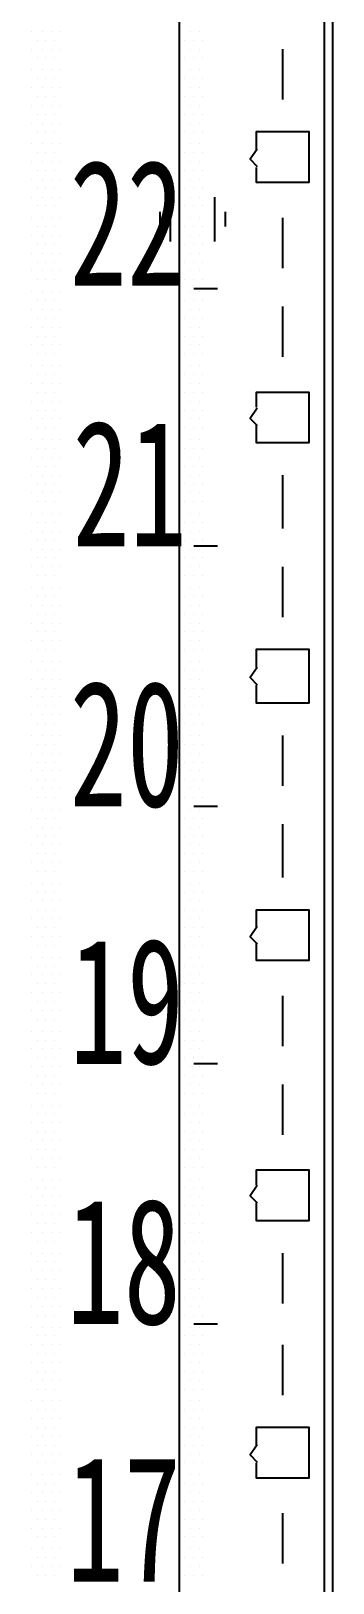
# Model space of a CAD drawing. Header units: metres. Extents: x 17 to 1264, y 17 to 859.
# Drawn here: x 380.9 to 395.6, y 298.6 to 374.1 of the extents above; entities that cross this region are included whole.
import ezdxf

# ---------------------------------------------------------------- set-up
doc = ezdxf.new("R2010")
doc.units = ezdxf.units.M
for name, color, linetype in [('LINES', 7, 'Continuous'), ('POLYLINES', 4, 'Continuous'), ('TEXTS', 3, 'Continuous')]:
    doc.layers.add(name, color=color, linetype=linetype)

msp = doc.modelspace()

# ---------------------------------------------------------------- linework, layer by layer
at = {"layer": 'LINES'}
for p, q in [((395.56, 96.77), (395.56, 692.06)), ((380.87, 374.11), (380.87, 374.11)), ((381.45, 374.11), (381.45, 374.11)), ((381.88, 374.11), (381.88, 374.11)), ((382.31, 374.11), (382.31, 374.11)), ((388.07, 374.11), (388.07, 374.11)), ((388.65, 374.11), (388.65, 374.11)), ((389.08, 374.11), (389.08, 374.11)), ((380.87, 373.25), (380.87, 373.25)), ((381.16, 373.68), (381.16, 373.68)), ((381.45, 373.25), (381.45, 373.25)), ((381.59, 373.68), (381.59, 373.68)), ((381.88, 373.25), (381.88, 373.25)), ((382.03, 373.68), (382.03, 373.68)), ((382.31, 373.25), (382.31, 373.25)), ((388.07, 373.25), (388.07, 373.25)), ((388.36, 373.68), (388.36, 373.68)), ((388.65, 373.25), (388.65, 373.25)), ((388.79, 373.68), (388.79, 373.68)), ((389.08, 373.25), (389.08, 373.25)), ((389.23, 373.68), (389.23, 373.68)), ((393.11, 373.25), (393.11, 370.8)), ((381.16, 372.82), (381.16, 372.82)), ((381.59, 372.82), (381.59, 372.82)), ((382.03, 372.82), (382.03, 372.82)), ((388.36, 372.82), (388.36, 372.82)), ((388.79, 372.82), (388.79, 372.82)), ((389.23, 372.82), (389.23, 372.82)), ((380.87, 372.24), (380.87, 372.24)), ((381.16, 371.81), (381.16, 371.81)), ((381.45, 372.24), (381.45, 372.24)), ((381.59, 371.81), (381.59, 371.81)), ((381.88, 372.24), (381.88, 372.24)), ((382.03, 371.81), (382.03, 371.81)), ((382.31, 372.24), (382.31, 372.24)), ((388.07, 372.24), (388.07, 372.24)), ((388.36, 371.81), (388.36, 371.81)), ((388.65, 372.24), (388.65, 372.24)), ((388.79, 371.81), (388.79, 371.81)), ((389.08, 372.24), (389.08, 372.24)), ((389.23, 371.81), (389.23, 371.81)), ((380.87, 371.38), (380.87, 371.38)), ((381.45, 371.38), (381.45, 371.38)), ((381.88, 371.38), (381.88, 371.38)), ((382.31, 371.38), (382.31, 371.38)), ((388.07, 371.38), (388.07, 371.38)), ((388.65, 371.38), (388.65, 371.38)), ((389.08, 371.38), (389.08, 371.38)), ((380.87, 370.51), (380.87, 370.51)), ((381.16, 370.94), (381.16, 370.94)), ((381.45, 370.51), (381.45, 370.51)), ((381.59, 370.94), (381.59, 370.94)), ((381.88, 370.51), (381.88, 370.51)), ((382.03, 370.94), (382.03, 370.94)), ((382.31, 370.51), (382.31, 370.51)), ((388.07, 370.51), (388.07, 370.51)), ((388.36, 370.94), (388.36, 370.94)), ((388.65, 370.51), (388.65, 370.51)), ((388.79, 370.94), (388.79, 370.94)), ((389.08, 370.51), (389.08, 370.51)), ((389.23, 370.94), (389.23, 370.94)), ((380.87, 369.65), (380.87, 369.65)), ((381.16, 370.08), (381.16, 370.08)), ((381.45, 369.65), (381.45, 369.65)), ((381.59, 370.08), (381.59, 370.08)), ((381.88, 369.65), (381.88, 369.65)), ((382.03, 370.08), (382.03, 370.08)), ((382.31, 369.65), (382.31, 369.65)), ((388.07, 369.65), (388.07, 369.65)), ((388.36, 370.08), (388.36, 370.08)), ((388.65, 369.65), (388.65, 369.65)), ((388.79, 370.08), (388.79, 370.08)), ((389.08, 369.65), (389.08, 369.65)), ((389.23, 370.08), (389.23, 370.08)), ((381.16, 369.22), (381.16, 369.22)), ((381.59, 369.22), (381.59, 369.22)), ((382.03, 369.22), (382.03, 369.22)), ((388.36, 369.22), (388.36, 369.22)), ((388.79, 369.22), (388.79, 369.22)), ((389.23, 369.22), (389.23, 369.22)), ((380.87, 368.64), (380.87, 368.64)), ((381.16, 368.21), (381.16, 368.21)), ((381.45, 368.64), (381.45, 368.64)), ((381.59, 368.21), (381.59, 368.21)), ((381.88, 368.64), (381.88, 368.64)), ((382.03, 368.21), (382.03, 368.21)), ((382.31, 368.64), (382.31, 368.64)), ((388.07, 368.64), (388.07, 368.64)), ((388.36, 368.21), (388.36, 368.21)), ((388.65, 368.64), (388.65, 368.64)), ((388.79, 368.21), (388.79, 368.21)), ((389.08, 368.64), (389.08, 368.64)), ((389.23, 368.21), (389.23, 368.21)), ((380.87, 367.78), (380.87, 367.78)), ((381.16, 367.34), (381.16, 367.34)), ((381.45, 367.78), (381.45, 367.78)), ((381.59, 367.34), (381.59, 367.34)), ((381.88, 367.78), (381.88, 367.78)), ((382.03, 367.34), (382.03, 367.34)), ((382.31, 367.78), (382.31, 367.78)), ((388.07, 367.78), (388.07, 367.78)), ((388.36, 367.34), (388.36, 367.34)), ((388.65, 367.78), (388.65, 367.78)), ((388.79, 367.34), (388.79, 367.34)), ((389.08, 367.78), (389.08, 367.78)), ((389.23, 367.34), (389.23, 367.34)), ((380.87, 366.91), (380.87, 366.91)), ((381.16, 366.48), (381.16, 366.48)), ((381.45, 366.91), (381.45, 366.91)), ((381.59, 366.48), (381.59, 366.48)), ((381.88, 366.91), (381.88, 366.91)), ((382.03, 366.48), (382.03, 366.48)), ((382.31, 366.91), (382.31, 366.91)), ((388.07, 366.91), (388.07, 366.91)), ((388.36, 366.48), (388.36, 366.48)), ((388.65, 366.91), (388.65, 366.91)), ((388.79, 366.48), (388.79, 366.48)), ((389.08, 366.91), (389.08, 366.91)), ((389.23, 366.48), (389.23, 366.48)), ((380.87, 366.05), (380.87, 366.05)), ((381.45, 366.05), (381.45, 366.05)), ((381.88, 366.05), (381.88, 366.05)), ((382.31, 366.05), (382.31, 366.05)), ((387.64, 366.05), (387.64, 363.89)), ((388.07, 366.05), (388.07, 366.05)), ((388.65, 366.05), (388.65, 366.05)), ((389.08, 366.05), (389.08, 366.05)), ((389.8, 366.05), (389.8, 363.89)), ((380.87, 365.04), (380.87, 365.04)), ((381.16, 365.62), (381.16, 365.62)), ((381.45, 365.04), (381.45, 365.04)), ((381.59, 365.62), (381.59, 365.62)), ((381.88, 365.04), (381.88, 365.04)), ((382.03, 365.62), (382.03, 365.62)), ((382.31, 365.04), (382.31, 365.04)), ((387.14, 365.33), (387.14, 364.61)), ((388.07, 365.04), (388.07, 365.04)), ((388.36, 365.62), (388.36, 365.62)), ((388.65, 365.04), (388.65, 365.04)), ((388.79, 365.62), (388.79, 365.62)), ((389.08, 365.04), (389.08, 365.04)), ((389.23, 365.62), (389.23, 365.62)), ((390.31, 365.33), (390.31, 364.61)), ((393.11, 365.04), (393.11, 362.59)), ((380.87, 364.18), (380.87, 364.18)), ((381.16, 364.61), (381.16, 364.61)), ((381.45, 364.18), (381.45, 364.18)), ((381.59, 364.61), (381.59, 364.61)), ((381.88, 364.18), (381.88, 364.18)), ((382.03, 364.61), (382.03, 364.61)), ((382.31, 364.18), (382.31, 364.18)), ((388.07, 364.18), (388.07, 364.18)), ((388.36, 364.61), (388.36, 364.61)), ((388.65, 364.18), (388.65, 364.18)), ((388.79, 364.61), (388.79, 364.61)), ((389.08, 364.18), (389.08, 364.18)), ((389.23, 364.61), (389.23, 364.61)), ((381.16, 363.74), (381.16, 363.74)), ((381.59, 363.74), (381.59, 363.74)), ((382.03, 363.74), (382.03, 363.74)), ((388.36, 363.74), (388.36, 363.74)), ((388.79, 363.74), (388.79, 363.74)), ((389.23, 363.74), (389.23, 363.74)), ((380.87, 363.31), (380.87, 363.31)), ((381.16, 362.88), (381.16, 362.88)), ((381.45, 363.31), (381.45, 363.31)), ((381.59, 362.88), (381.59, 362.88)), ((381.88, 363.31), (381.88, 363.31)), ((382.03, 362.88), (382.03, 362.88)), ((382.31, 363.31), (382.31, 363.31)), ((388.07, 363.31), (388.07, 363.31)), ((388.36, 362.88), (388.36, 362.88)), ((388.65, 363.31), (388.65, 363.31)), ((388.79, 362.88), (388.79, 362.88)), ((389.08, 363.31), (389.08, 363.31)), ((389.23, 362.88), (389.23, 362.88)), ((380.87, 362.45), (380.87, 362.45)), ((381.16, 362.02), (381.16, 362.02)), ((381.45, 362.45), (381.45, 362.45)), ((381.59, 362.02), (381.59, 362.02)), ((381.88, 362.45), (381.88, 362.45)), ((382.03, 362.02), (382.03, 362.02)), ((382.31, 362.45), (382.31, 362.45)), ((388.07, 362.45), (388.07, 362.45)), ((388.36, 362.02), (388.36, 362.02)), ((388.65, 362.45), (388.65, 362.45)), ((388.79, 362.02), (388.79, 362.02)), ((389.08, 362.45), (389.08, 362.45)), ((389.23, 362.02), (389.23, 362.02)), ((380.87, 361.44), (380.87, 361.44)), ((381.45, 361.44), (381.45, 361.44)), ((381.88, 361.44), (381.88, 361.44)), ((382.31, 361.44), (382.31, 361.44)), ((388.07, 361.44), (388.07, 361.44)), ((388.65, 361.44), (388.65, 361.44)), ((389.95, 361.58), (388.79, 361.58)), ((389.08, 361.44), (389.08, 361.44)), ((380.87, 360.58), (380.87, 360.58)), ((381.16, 361.01), (381.16, 361.01)), ((381.45, 360.58), (381.45, 360.58)), ((381.59, 361.01), (381.59, 361.01)), ((381.88, 360.58), (381.88, 360.58)), ((382.03, 361.01), (382.03, 361.01)), ((382.31, 360.58), (382.31, 360.58)), ((388.07, 360.58), (388.07, 360.58)), ((388.36, 361.01), (388.36, 361.01)), ((388.65, 360.58), (388.65, 360.58)), ((388.79, 361.01), (388.79, 361.01)), ((389.08, 360.58), (389.08, 360.58)), ((389.23, 361.01), (389.23, 361.01)), ((393.11, 360.72), (393.11, 358.27)), ((380.87, 359.71), (380.87, 359.71)), ((381.16, 360.14), (381.16, 360.14)), ((381.45, 359.71), (381.45, 359.71)), ((381.59, 360.14), (381.59, 360.14)), ((381.88, 359.71), (381.88, 359.71)), ((382.03, 360.14), (382.03, 360.14)), ((382.31, 359.71), (382.31, 359.71)), ((388.07, 359.71), (388.07, 359.71)), ((388.36, 360.14), (388.36, 360.14)), ((388.65, 359.71), (388.65, 359.71)), ((388.79, 360.14), (388.79, 360.14)), ((389.08, 359.71), (389.08, 359.71)), ((389.23, 360.14), (389.23, 360.14)), ((381.16, 359.28), (381.16, 359.28)), ((381.59, 359.28), (381.59, 359.28)), ((382.03, 359.28), (382.03, 359.28)), ((388.36, 359.28), (388.36, 359.28)), ((388.79, 359.28), (388.79, 359.28)), ((389.23, 359.28), (389.23, 359.28)), ((380.87, 358.85), (380.87, 358.85)), ((381.16, 358.42), (381.16, 358.42)), ((381.45, 358.85), (381.45, 358.85)), ((381.59, 358.42), (381.59, 358.42)), ((381.88, 358.85), (381.88, 358.85)), ((382.03, 358.42), (382.03, 358.42)), ((382.31, 358.85), (382.31, 358.85)), ((388.07, 358.85), (388.07, 358.85)), ((388.36, 358.42), (388.36, 358.42)), ((388.65, 358.85), (388.65, 358.85)), ((388.79, 358.42), (388.79, 358.42)), ((389.08, 358.85), (389.08, 358.85)), ((389.23, 358.42), (389.23, 358.42)), ((380.87, 357.84), (380.87, 357.84)), ((381.16, 357.41), (381.16, 357.41)), ((381.45, 357.84), (381.45, 357.84)), ((381.59, 357.41), (381.59, 357.41)), ((381.88, 357.84), (381.88, 357.84)), ((382.03, 357.41), (382.03, 357.41)), ((382.31, 357.84), (382.31, 357.84)), ((388.07, 357.84), (388.07, 357.84)), ((388.36, 357.41), (388.36, 357.41)), ((388.65, 357.84), (388.65, 357.84)), ((388.79, 357.41), (388.79, 357.41)), ((389.08, 357.84), (389.08, 357.84)), ((389.23, 357.41), (389.23, 357.41)), ((380.87, 356.98), (380.87, 356.98)), ((381.45, 356.98), (381.45, 356.98)), ((381.88, 356.98), (381.88, 356.98)), ((382.31, 356.98), (382.31, 356.98)), ((388.07, 356.98), (388.07, 356.98)), ((388.65, 356.98), (388.65, 356.98)), ((389.08, 356.98), (389.08, 356.98)), ((380.87, 356.11), (380.87, 356.11)), ((381.16, 356.54), (381.16, 356.54)), ((381.45, 356.11), (381.45, 356.11)), ((381.59, 356.54), (381.59, 356.54)), ((381.88, 356.11), (381.88, 356.11)), ((382.03, 356.54), (382.03, 356.54)), ((382.31, 356.11), (382.31, 356.11)), ((388.07, 356.11), (388.07, 356.11)), ((388.36, 356.54), (388.36, 356.54)), ((388.65, 356.11), (388.65, 356.11)), ((388.79, 356.54), (388.79, 356.54)), ((389.08, 356.11), (389.08, 356.11)), ((389.23, 356.54), (389.23, 356.54)), ((380.87, 355.25), (380.87, 355.25)), ((381.16, 355.68), (381.16, 355.68)), ((381.45, 355.25), (381.45, 355.25)), ((381.59, 355.68), (381.59, 355.68)), ((381.88, 355.25), (381.88, 355.25)), ((382.03, 355.68), (382.03, 355.68)), ((382.31, 355.25), (382.31, 355.25)), ((388.07, 355.25), (388.07, 355.25)), ((388.36, 355.68), (388.36, 355.68)), ((388.65, 355.25), (388.65, 355.25)), ((388.79, 355.68), (388.79, 355.68)), ((389.08, 355.25), (389.08, 355.25)), ((389.23, 355.68), (389.23, 355.68)), ((381.16, 354.82), (381.16, 354.82)), ((381.59, 354.82), (381.59, 354.82)), ((382.03, 354.82), (382.03, 354.82)), ((388.36, 354.82), (388.36, 354.82)), ((388.79, 354.82), (388.79, 354.82)), ((389.23, 354.82), (389.23, 354.82)), ((380.87, 354.24), (380.87, 354.24)), ((381.16, 353.81), (381.16, 353.81)), ((381.45, 354.24), (381.45, 354.24)), ((381.59, 353.81), (381.59, 353.81)), ((381.88, 354.24), (381.88, 354.24)), ((382.03, 353.81), (382.03, 353.81)), ((382.31, 354.24), (382.31, 354.24)), ((388.07, 354.24), (388.07, 354.24)), ((388.36, 353.81), (388.36, 353.81)), ((388.65, 354.24), (388.65, 354.24)), ((388.79, 353.81), (388.79, 353.81)), ((389.08, 354.24), (389.08, 354.24)), ((389.23, 353.81), (389.23, 353.81)), ((380.87, 353.38), (380.87, 353.38)), ((381.16, 352.94), (381.16, 352.94)), ((381.45, 353.38), (381.45, 353.38)), ((381.59, 352.94), (381.59, 352.94)), ((381.88, 353.38), (381.88, 353.38)), ((382.03, 352.94), (382.03, 352.94)), ((382.31, 353.38), (382.31, 353.38)), ((388.07, 353.38), (388.07, 353.38)), ((388.36, 352.94), (388.36, 352.94)), ((388.65, 353.38), (388.65, 353.38)), ((388.79, 352.94), (388.79, 352.94)), ((389.08, 353.38), (389.08, 353.38)), ((389.23, 352.94), (389.23, 352.94)), ((380.87, 352.51), (380.87, 352.51)), ((381.16, 352.08), (381.16, 352.08)), ((381.45, 352.51), (381.45, 352.51)), ((381.59, 352.08), (381.59, 352.08)), ((381.88, 352.51), (381.88, 352.51)), ((382.03, 352.08), (382.03, 352.08)), ((382.31, 352.51), (382.31, 352.51)), ((388.07, 352.51), (388.07, 352.51)), ((388.36, 352.08), (388.36, 352.08)), ((388.65, 352.51), (388.65, 352.51)), ((388.79, 352.08), (388.79, 352.08)), ((389.08, 352.51), (389.08, 352.51)), ((389.23, 352.08), (389.23, 352.08)), ((393.11, 352.51), (393.11, 349.92)), ((380.87, 351.65), (380.87, 351.65)), ((381.45, 351.65), (381.45, 351.65)), ((381.88, 351.65), (381.88, 351.65)), ((382.31, 351.65), (382.31, 351.65)), ((388.07, 351.65), (388.07, 351.65)), ((388.65, 351.65), (388.65, 351.65)), ((389.08, 351.65), (389.08, 351.65)), ((380.87, 350.64), (380.87, 350.64)), ((381.16, 351.22), (381.16, 351.22)), ((381.45, 350.64), (381.45, 350.64)), ((381.59, 351.22), (381.59, 351.22)), ((381.88, 350.64), (381.88, 350.64)), ((382.03, 351.22), (382.03, 351.22)), ((382.31, 350.64), (382.31, 350.64)), ((388.07, 350.64), (388.07, 350.64)), ((388.36, 351.22), (388.36, 351.22)), ((388.65, 350.64), (388.65, 350.64)), ((388.79, 351.22), (388.79, 351.22)), ((389.08, 350.64), (389.08, 350.64)), ((389.23, 351.22), (389.23, 351.22)), ((381.16, 350.21), (381.16, 350.21)), ((381.59, 350.21), (381.59, 350.21)), ((382.03, 350.21), (382.03, 350.21)), ((388.36, 350.21), (388.36, 350.21)), ((388.79, 350.21), (388.79, 350.21)), ((389.23, 350.21), (389.23, 350.21)), ((380.87, 349.78), (380.87, 349.78)), ((381.16, 349.34), (381.16, 349.34)), ((381.45, 349.78), (381.45, 349.78)), ((381.59, 349.34), (381.59, 349.34)), ((381.88, 349.78), (381.88, 349.78)), ((382.03, 349.34), (382.03, 349.34)), ((382.31, 349.78), (382.31, 349.78)), ((388.07, 349.78), (388.07, 349.78)), ((388.36, 349.34), (388.36, 349.34)), ((388.65, 349.78), (388.65, 349.78)), ((388.79, 349.34), (388.79, 349.34)), ((389.95, 349.06), (388.79, 349.06)), ((389.08, 349.78), (389.08, 349.78)), ((389.23, 349.34), (389.23, 349.34)), ((380.87, 348.91), (380.87, 348.91)), ((381.16, 348.48), (381.16, 348.48)), ((381.45, 348.91), (381.45, 348.91)), ((381.59, 348.48), (381.59, 348.48)), ((381.88, 348.91), (381.88, 348.91)), ((382.03, 348.48), (382.03, 348.48)), ((382.31, 348.91), (382.31, 348.91)), ((388.07, 348.91), (388.07, 348.91)), ((388.36, 348.48), (388.36, 348.48)), ((388.65, 348.91), (388.65, 348.91)), ((388.79, 348.48), (388.79, 348.48)), ((389.08, 348.91), (389.08, 348.91)), ((389.23, 348.48), (389.23, 348.48)), ((380.87, 348.05), (380.87, 348.05)), ((381.16, 347.62), (381.16, 347.62)), ((381.45, 348.05), (381.45, 348.05)), ((381.59, 347.62), (381.59, 347.62)), ((381.88, 348.05), (381.88, 348.05)), ((382.03, 347.62), (382.03, 347.62)), ((382.31, 348.05), (382.31, 348.05)), ((388.07, 348.05), (388.07, 348.05)), ((388.36, 347.62), (388.36, 347.62)), ((388.65, 348.05), (388.65, 348.05)), ((388.79, 347.62), (388.79, 347.62)), ((389.08, 348.05), (389.08, 348.05)), ((389.23, 347.62), (389.23, 347.62)), ((393.11, 348.05), (393.11, 345.6)), ((380.87, 347.04), (380.87, 347.04)), ((381.45, 347.04), (381.45, 347.04)), ((381.88, 347.04), (381.88, 347.04)), ((382.31, 347.04), (382.31, 347.04)), ((388.07, 347.04), (388.07, 347.04)), ((388.65, 347.04), (388.65, 347.04)), ((389.08, 347.04), (389.08, 347.04)), ((380.87, 346.18), (380.87, 346.18)), ((381.16, 346.61), (381.16, 346.61)), ((381.45, 346.18), (381.45, 346.18)), ((381.59, 346.61), (381.59, 346.61)), ((381.88, 346.18), (381.88, 346.18)), ((382.03, 346.61), (382.03, 346.61)), ((382.31, 346.18), (382.31, 346.18)), ((388.07, 346.18), (388.07, 346.18)), ((388.36, 346.61), (388.36, 346.61)), ((388.65, 346.18), (388.65, 346.18)), ((388.79, 346.61), (388.79, 346.61)), ((389.08, 346.18), (389.08, 346.18)), ((389.23, 346.61), (389.23, 346.61)), ((380.87, 345.31), (380.87, 345.31)), ((381.16, 345.74), (381.16, 345.74)), ((381.45, 345.31), (381.45, 345.31)), ((381.59, 345.74), (381.59, 345.74)), ((381.88, 345.31), (381.88, 345.31)), ((382.03, 345.74), (382.03, 345.74)), ((382.31, 345.31), (382.31, 345.31)), ((388.07, 345.31), (388.07, 345.31)), ((388.36, 345.74), (388.36, 345.74)), ((388.65, 345.31), (388.65, 345.31)), ((388.79, 345.74), (388.79, 345.74)), ((389.08, 345.31), (389.08, 345.31)), ((389.23, 345.74), (389.23, 345.74)), ((381.16, 344.88), (381.16, 344.88)), ((381.59, 344.88), (381.59, 344.88)), ((382.03, 344.88), (382.03, 344.88)), ((388.36, 344.88), (388.36, 344.88)), ((388.79, 344.88), (388.79, 344.88)), ((389.23, 344.88), (389.23, 344.88)), ((380.87, 344.45), (380.87, 344.45)), ((381.16, 344.02), (381.16, 344.02)), ((381.45, 344.45), (381.45, 344.45)), ((381.59, 344.02), (381.59, 344.02)), ((381.88, 344.45), (381.88, 344.45)), ((382.03, 344.02), (382.03, 344.02)), ((382.31, 344.45), (382.31, 344.45)), ((388.07, 344.45), (388.07, 344.45)), ((388.36, 344.02), (388.36, 344.02)), ((388.65, 344.45), (388.65, 344.45)), ((388.79, 344.02), (388.79, 344.02)), ((389.08, 344.45), (389.08, 344.45)), ((389.23, 344.02), (389.23, 344.02)), ((380.87, 343.44), (380.87, 343.44)), ((381.16, 343.01), (381.16, 343.01)), ((381.45, 343.44), (381.45, 343.44)), ((381.59, 343.01), (381.59, 343.01)), ((381.88, 343.44), (381.88, 343.44)), ((382.03, 343.01), (382.03, 343.01)), ((382.31, 343.44), (382.31, 343.44)), ((388.07, 343.44), (388.07, 343.44)), ((388.36, 343.01), (388.36, 343.01)), ((388.65, 343.44), (388.65, 343.44)), ((388.79, 343.01), (388.79, 343.01)), ((389.08, 343.44), (389.08, 343.44)), ((389.23, 343.01), (389.23, 343.01)), ((380.87, 342.58), (380.87, 342.58)), ((381.45, 342.58), (381.45, 342.58)), ((381.88, 342.58), (381.88, 342.58)), ((382.31, 342.58), (382.31, 342.58)), ((388.07, 342.58), (388.07, 342.58)), ((388.65, 342.58), (388.65, 342.58)), ((389.08, 342.58), (389.08, 342.58)), ((380.87, 341.71), (380.87, 341.71)), ((381.16, 342.14), (381.16, 342.14)), ((381.45, 341.71), (381.45, 341.71)), ((381.59, 342.14), (381.59, 342.14)), ((381.88, 341.71), (381.88, 341.71)), ((382.03, 342.14), (382.03, 342.14)), ((382.31, 341.71), (382.31, 341.71)), ((388.07, 341.71), (388.07, 341.71)), ((388.36, 342.14), (388.36, 342.14)), ((388.65, 341.71), (388.65, 341.71)), ((388.79, 342.14), (388.79, 342.14)), ((389.08, 341.71), (389.08, 341.71)), ((389.23, 342.14), (389.23, 342.14)), ((380.87, 340.85), (380.87, 340.85)), ((381.16, 341.28), (381.16, 341.28)), ((381.45, 340.85), (381.45, 340.85)), ((381.59, 341.28), (381.59, 341.28)), ((381.88, 340.85), (381.88, 340.85)), ((382.03, 341.28), (382.03, 341.28)), ((382.31, 340.85), (382.31, 340.85)), ((388.07, 340.85), (388.07, 340.85)), ((388.36, 341.28), (388.36, 341.28)), ((388.65, 340.85), (388.65, 340.85)), ((388.79, 341.28), (388.79, 341.28)), ((389.08, 340.85), (389.08, 340.85)), ((389.23, 341.28), (389.23, 341.28)), ((381.16, 340.42), (381.16, 340.42)), ((381.59, 340.42), (381.59, 340.42)), ((382.03, 340.42), (382.03, 340.42)), ((388.36, 340.42), (388.36, 340.42)), ((388.79, 340.42), (388.79, 340.42)), ((389.23, 340.42), (389.23, 340.42)), ((380.87, 339.84), (380.87, 339.84)), ((381.16, 339.41), (381.16, 339.41)), ((381.45, 339.84), (381.45, 339.84)), ((381.59, 339.41), (381.59, 339.41)), ((381.88, 339.84), (381.88, 339.84)), ((382.03, 339.41), (382.03, 339.41)), ((382.31, 339.84), (382.31, 339.84)), ((388.07, 339.84), (388.07, 339.84)), ((388.36, 339.41), (388.36, 339.41)), ((388.65, 339.84), (388.65, 339.84)), ((388.79, 339.41), (388.79, 339.41)), ((389.08, 339.84), (389.08, 339.84)), ((389.23, 339.41), (389.23, 339.41)), ((393.11, 339.84), (393.11, 337.39)), ((380.87, 338.98), (380.87, 338.98)), ((381.16, 338.54), (381.16, 338.54)), ((381.45, 338.98), (381.45, 338.98)), ((381.59, 338.54), (381.59, 338.54)), ((381.88, 338.98), (381.88, 338.98)), ((382.03, 338.54), (382.03, 338.54)), ((382.31, 338.98), (382.31, 338.98)), ((388.07, 338.98), (388.07, 338.98)), ((388.36, 338.54), (388.36, 338.54)), ((388.65, 338.98), (388.65, 338.98)), ((388.79, 338.54), (388.79, 338.54)), ((389.08, 338.98), (389.08, 338.98)), ((389.23, 338.54), (389.23, 338.54)), ((380.87, 338.11), (380.87, 338.11)), ((381.45, 338.11), (381.45, 338.11)), ((381.88, 338.11), (381.88, 338.11)), ((382.31, 338.11), (382.31, 338.11)), ((388.07, 338.11), (388.07, 338.11)), ((388.65, 338.11), (388.65, 338.11)), ((389.08, 338.11), (389.08, 338.11)), ((380.87, 337.25), (380.87, 337.25)), ((381.16, 337.68), (381.16, 337.68)), ((381.45, 337.25), (381.45, 337.25)), ((381.59, 337.68), (381.59, 337.68)), ((381.88, 337.25), (381.88, 337.25)), ((382.03, 337.68), (382.03, 337.68)), ((382.31, 337.25), (382.31, 337.25)), ((388.07, 337.25), (388.07, 337.25)), ((388.36, 337.68), (388.36, 337.68)), ((388.65, 337.25), (388.65, 337.25)), ((388.79, 337.68), (388.79, 337.68)), ((389.08, 337.25), (389.08, 337.25)), ((389.23, 337.68), (389.23, 337.68)), ((380.87, 336.24), (380.87, 336.24)), ((381.16, 336.82), (381.16, 336.82)), ((381.45, 336.24), (381.45, 336.24)), ((381.59, 336.82), (381.59, 336.82)), ((381.88, 336.24), (381.88, 336.24)), ((382.03, 336.82), (382.03, 336.82)), ((382.31, 336.24), (382.31, 336.24)), ((388.07, 336.24), (388.07, 336.24)), ((388.36, 336.82), (388.36, 336.82)), ((388.65, 336.24), (388.65, 336.24)), ((388.79, 336.82), (388.79, 336.82)), ((389.95, 336.38), (388.79, 336.38)), ((389.08, 336.24), (389.08, 336.24)), ((389.23, 336.82), (389.23, 336.82)), ((381.16, 335.81), (381.16, 335.81)), ((381.59, 335.81), (381.59, 335.81)), ((382.03, 335.81), (382.03, 335.81)), ((388.36, 335.81), (388.36, 335.81)), ((388.79, 335.81), (388.79, 335.81)), ((389.23, 335.81), (389.23, 335.81)), ((393.11, 335.52), (393.11, 332.93)), ((380.87, 335.38), (380.87, 335.38)), ((381.16, 334.94), (381.16, 334.94)), ((381.45, 335.38), (381.45, 335.38)), ((381.59, 334.94), (381.59, 334.94)), ((381.88, 335.38), (381.88, 335.38)), ((382.03, 334.94), (382.03, 334.94)), ((382.31, 335.38), (382.31, 335.38)), ((388.07, 335.38), (388.07, 335.38)), ((388.36, 334.94), (388.36, 334.94)), ((388.65, 335.38), (388.65, 335.38)), ((388.79, 334.94), (388.79, 334.94)), ((389.08, 335.38), (389.08, 335.38)), ((389.23, 334.94), (389.23, 334.94)), ((380.87, 334.51), (380.87, 334.51)), ((381.16, 334.08), (381.16, 334.08)), ((381.45, 334.51), (381.45, 334.51)), ((381.59, 334.08), (381.59, 334.08)), ((381.88, 334.51), (381.88, 334.51)), ((382.03, 334.08), (382.03, 334.08)), ((382.31, 334.51), (382.31, 334.51)), ((388.07, 334.51), (388.07, 334.51)), ((388.36, 334.08), (388.36, 334.08)), ((388.65, 334.51), (388.65, 334.51)), ((388.79, 334.08), (388.79, 334.08)), ((389.08, 334.51), (389.08, 334.51)), ((389.23, 334.08), (389.23, 334.08)), ((380.87, 333.65), (380.87, 333.65)), ((381.16, 333.22), (381.16, 333.22)), ((381.45, 333.65), (381.45, 333.65)), ((381.59, 333.22), (381.59, 333.22)), ((381.88, 333.65), (381.88, 333.65)), ((382.03, 333.22), (382.03, 333.22)), ((382.31, 333.65), (382.31, 333.65)), ((388.07, 333.65), (388.07, 333.65)), ((388.36, 333.22), (388.36, 333.22)), ((388.65, 333.65), (388.65, 333.65)), ((388.79, 333.22), (388.79, 333.22)), ((389.08, 333.65), (389.08, 333.65)), ((389.23, 333.22), (389.23, 333.22)), ((380.87, 332.64), (380.87, 332.64)), ((381.45, 332.64), (381.45, 332.64)), ((381.88, 332.64), (381.88, 332.64)), ((382.31, 332.64), (382.31, 332.64)), ((388.07, 332.64), (388.07, 332.64)), ((388.65, 332.64), (388.65, 332.64)), ((389.08, 332.64), (389.08, 332.64)), ((380.87, 331.78), (380.87, 331.78)), ((381.16, 332.21), (381.16, 332.21)), ((381.45, 331.78), (381.45, 331.78)), ((381.59, 332.21), (381.59, 332.21)), ((381.88, 331.78), (381.88, 331.78)), ((382.03, 332.21), (382.03, 332.21)), ((382.31, 331.78), (382.31, 331.78)), ((388.07, 331.78), (388.07, 331.78)), ((388.36, 332.21), (388.36, 332.21)), ((388.65, 331.78), (388.65, 331.78)), ((388.79, 332.21), (388.79, 332.21)), ((389.08, 331.78), (389.08, 331.78)), ((389.23, 332.21), (389.23, 332.21)), ((380.87, 330.91), (380.87, 330.91)), ((381.16, 331.34), (381.16, 331.34)), ((381.45, 330.91), (381.45, 330.91)), ((381.59, 331.34), (381.59, 331.34)), ((381.88, 330.91), (381.88, 330.91)), ((382.03, 331.34), (382.03, 331.34)), ((382.31, 330.91), (382.31, 330.91)), ((388.07, 330.91), (388.07, 330.91)), ((388.36, 331.34), (388.36, 331.34)), ((388.65, 330.91), (388.65, 330.91)), ((388.79, 331.34), (388.79, 331.34)), ((389.08, 330.91), (389.08, 330.91)), ((389.23, 331.34), (389.23, 331.34)), ((381.16, 330.48), (381.16, 330.48)), ((381.59, 330.48), (381.59, 330.48)), ((382.03, 330.48), (382.03, 330.48)), ((388.36, 330.48), (388.36, 330.48)), ((388.79, 330.48), (388.79, 330.48)), ((389.23, 330.48), (389.23, 330.48)), ((380.87, 330.05), (380.87, 330.05)), ((381.16, 329.62), (381.16, 329.62)), ((381.45, 330.05), (381.45, 330.05)), ((381.59, 329.62), (381.59, 329.62)), ((381.88, 330.05), (381.88, 330.05)), ((382.03, 329.62), (382.03, 329.62)), ((382.31, 330.05), (382.31, 330.05)), ((388.07, 330.05), (388.07, 330.05)), ((388.36, 329.62), (388.36, 329.62)), ((388.65, 330.05), (388.65, 330.05)), ((388.79, 329.62), (388.79, 329.62)), ((389.08, 330.05), (389.08, 330.05)), ((389.23, 329.62), (389.23, 329.62)), ((380.87, 329.04), (380.87, 329.04)), ((381.45, 329.04), (381.45, 329.04)), ((381.88, 329.04), (381.88, 329.04)), ((382.31, 329.04), (382.31, 329.04)), ((388.07, 329.04), (388.07, 329.04)), ((388.65, 329.04), (388.65, 329.04)), ((389.08, 329.04), (389.08, 329.04)), ((380.87, 328.18), (380.87, 328.18)), ((381.16, 328.61), (381.16, 328.61)), ((381.45, 328.18), (381.45, 328.18)), ((381.59, 328.61), (381.59, 328.61)), ((381.88, 328.18), (381.88, 328.18)), ((382.03, 328.61), (382.03, 328.61)), ((382.31, 328.18), (382.31, 328.18)), ((388.07, 328.18), (388.07, 328.18)), ((388.36, 328.61), (388.36, 328.61)), ((388.65, 328.18), (388.65, 328.18)), ((388.79, 328.61), (388.79, 328.61)), ((389.08, 328.18), (389.08, 328.18)), ((389.23, 328.61), (389.23, 328.61)), ((380.87, 327.31), (380.87, 327.31)), ((381.16, 327.74), (381.16, 327.74)), ((381.45, 327.31), (381.45, 327.31)), ((381.59, 327.74), (381.59, 327.74)), ((381.88, 327.31), (381.88, 327.31)), ((382.03, 327.74), (382.03, 327.74)), ((382.31, 327.31), (382.31, 327.31)), ((388.07, 327.31), (388.07, 327.31)), ((388.36, 327.74), (388.36, 327.74)), ((388.65, 327.31), (388.65, 327.31)), ((388.79, 327.74), (388.79, 327.74)), ((389.08, 327.31), (389.08, 327.31)), ((389.23, 327.74), (389.23, 327.74)), ((393.11, 327.17), (393.11, 324.72)), ((380.87, 326.45), (380.87, 326.45)), ((381.16, 326.88), (381.16, 326.88)), ((381.45, 326.45), (381.45, 326.45)), ((381.59, 326.88), (381.59, 326.88)), ((381.88, 326.45), (381.88, 326.45)), ((382.03, 326.88), (382.03, 326.88)), ((382.31, 326.45), (382.31, 326.45)), ((388.07, 326.45), (388.07, 326.45)), ((388.36, 326.88), (388.36, 326.88)), ((388.65, 326.45), (388.65, 326.45)), ((388.79, 326.88), (388.79, 326.88)), ((389.08, 326.45), (389.08, 326.45)), ((389.23, 326.88), (389.23, 326.88)), ((381.16, 326.02), (381.16, 326.02)), ((381.59, 326.02), (381.59, 326.02)), ((382.03, 326.02), (382.03, 326.02)), ((388.36, 326.02), (388.36, 326.02)), ((388.79, 326.02), (388.79, 326.02)), ((389.23, 326.02), (389.23, 326.02)), ((380.87, 325.44), (380.87, 325.44)), ((381.16, 325.01), (381.16, 325.01)), ((381.45, 325.44), (381.45, 325.44)), ((381.59, 325.01), (381.59, 325.01)), ((381.88, 325.44), (381.88, 325.44)), ((382.03, 325.01), (382.03, 325.01)), ((382.31, 325.44), (382.31, 325.44)), ((388.07, 325.44), (388.07, 325.44)), ((388.36, 325.01), (388.36, 325.01)), ((388.65, 325.44), (388.65, 325.44)), ((388.79, 325.01), (388.79, 325.01)), ((389.08, 325.44), (389.08, 325.44)), ((389.23, 325.01), (389.23, 325.01)), ((380.87, 324.58), (380.87, 324.58)), ((381.16, 324.14), (381.16, 324.14)), ((381.45, 324.58), (381.45, 324.58)), ((381.59, 324.14), (381.59, 324.14)), ((381.88, 324.58), (381.88, 324.58)), ((382.03, 324.14), (382.03, 324.14)), ((382.31, 324.58), (382.31, 324.58)), ((388.07, 324.58), (388.07, 324.58)), ((388.36, 324.14), (388.36, 324.14)), ((388.65, 324.58), (388.65, 324.58)), ((388.79, 324.14), (388.79, 324.14)), ((389.08, 324.58), (389.08, 324.58)), ((389.23, 324.14), (389.23, 324.14)), ((380.87, 323.71), (380.87, 323.71)), ((381.45, 323.71), (381.45, 323.71)), ((381.88, 323.71), (381.88, 323.71)), ((382.31, 323.71), (382.31, 323.71)), ((388.07, 323.71), (388.07, 323.71)), ((388.65, 323.71), (388.65, 323.71)), ((389.95, 323.86), (388.79, 323.86)), ((389.08, 323.71), (389.08, 323.71)), ((380.87, 322.85), (380.87, 322.85)), ((381.16, 323.28), (381.16, 323.28)), ((381.45, 322.85), (381.45, 322.85)), ((381.59, 323.28), (381.59, 323.28)), ((381.88, 322.85), (381.88, 322.85)), ((382.03, 323.28), (382.03, 323.28)), ((382.31, 322.85), (382.31, 322.85)), ((388.07, 322.85), (388.07, 322.85)), ((388.36, 323.28), (388.36, 323.28)), ((388.65, 322.85), (388.65, 322.85)), ((388.79, 323.28), (388.79, 323.28)), ((389.08, 322.85), (389.08, 322.85)), ((389.23, 323.28), (389.23, 323.28)), ((393.11, 322.85), (393.11, 320.4)), ((381.16, 322.42), (381.16, 322.42)), ((381.59, 322.42), (381.59, 322.42)), ((382.03, 322.42), (382.03, 322.42)), ((388.36, 322.42), (388.36, 322.42)), ((388.79, 322.42), (388.79, 322.42)), ((389.23, 322.42), (389.23, 322.42)), ((380.87, 321.84), (380.87, 321.84)), ((381.16, 321.41), (381.16, 321.41)), ((381.45, 321.84), (381.45, 321.84)), ((381.59, 321.41), (381.59, 321.41)), ((381.88, 321.84), (381.88, 321.84)), ((382.03, 321.41), (382.03, 321.41)), ((382.31, 321.84), (382.31, 321.84)), ((388.07, 321.84), (388.07, 321.84)), ((388.36, 321.41), (388.36, 321.41)), ((388.65, 321.84), (388.65, 321.84)), ((388.79, 321.41), (388.79, 321.41)), ((389.08, 321.84), (389.08, 321.84)), ((389.23, 321.41), (389.23, 321.41)), ((380.87, 320.98), (380.87, 320.98)), ((381.16, 320.54), (381.16, 320.54)), ((381.45, 320.98), (381.45, 320.98)), ((381.59, 320.54), (381.59, 320.54)), ((381.88, 320.98), (381.88, 320.98)), ((382.03, 320.54), (382.03, 320.54)), ((382.31, 320.98), (382.31, 320.98)), ((388.07, 320.98), (388.07, 320.98)), ((388.36, 320.54), (388.36, 320.54)), ((388.65, 320.98), (388.65, 320.98)), ((388.79, 320.54), (388.79, 320.54)), ((389.08, 320.98), (389.08, 320.98)), ((389.23, 320.54), (389.23, 320.54)), ((380.87, 320.11), (380.87, 320.11)), ((381.16, 319.68), (381.16, 319.68)), ((381.45, 320.11), (381.45, 320.11)), ((381.59, 319.68), (381.59, 319.68)), ((381.88, 320.11), (381.88, 320.11)), ((382.03, 319.68), (382.03, 319.68)), ((382.31, 320.11), (382.31, 320.11)), ((388.07, 320.11), (388.07, 320.11)), ((388.36, 319.68), (388.36, 319.68)), ((388.65, 320.11), (388.65, 320.11)), ((388.79, 319.68), (388.79, 319.68)), ((389.08, 320.11), (389.08, 320.11)), ((389.23, 319.68), (389.23, 319.68)), ((380.87, 319.25), (380.87, 319.25)), ((381.45, 319.25), (381.45, 319.25)), ((381.88, 319.25), (381.88, 319.25)), ((382.31, 319.25), (382.31, 319.25)), ((388.07, 319.25), (388.07, 319.25)), ((388.65, 319.25), (388.65, 319.25)), ((389.08, 319.25), (389.08, 319.25)), ((380.87, 318.24), (380.87, 318.24)), ((381.16, 318.82), (381.16, 318.82)), ((381.45, 318.24), (381.45, 318.24)), ((381.59, 318.82), (381.59, 318.82)), ((381.88, 318.24), (381.88, 318.24)), ((382.03, 318.82), (382.03, 318.82)), ((382.31, 318.24), (382.31, 318.24)), ((388.07, 318.24), (388.07, 318.24)), ((388.36, 318.82), (388.36, 318.82)), ((388.65, 318.24), (388.65, 318.24)), ((388.79, 318.82), (388.79, 318.82)), ((389.08, 318.24), (389.08, 318.24)), ((389.23, 318.82), (389.23, 318.82)), ((380.87, 317.38), (380.87, 317.38)), ((381.16, 317.81), (381.16, 317.81)), ((381.45, 317.38), (381.45, 317.38)), ((381.59, 317.81), (381.59, 317.81)), ((381.88, 317.38), (381.88, 317.38)), ((382.03, 317.81), (382.03, 317.81)), ((382.31, 317.38), (382.31, 317.38)), ((388.07, 317.38), (388.07, 317.38)), ((388.36, 317.81), (388.36, 317.81)), ((388.65, 317.38), (388.65, 317.38)), ((388.79, 317.81), (388.79, 317.81)), ((389.08, 317.38), (389.08, 317.38)), ((389.23, 317.81), (389.23, 317.81)), ((381.16, 316.94), (381.16, 316.94)), ((381.59, 316.94), (381.59, 316.94)), ((382.03, 316.94), (382.03, 316.94)), ((388.36, 316.94), (388.36, 316.94)), ((388.79, 316.94), (388.79, 316.94)), ((389.23, 316.94), (389.23, 316.94)), ((380.87, 316.51), (380.87, 316.51)), ((381.16, 316.08), (381.16, 316.08)), ((381.45, 316.51), (381.45, 316.51)), ((381.59, 316.08), (381.59, 316.08)), ((381.88, 316.51), (381.88, 316.51)), ((382.03, 316.08), (382.03, 316.08)), ((382.31, 316.51), (382.31, 316.51)), ((388.07, 316.51), (388.07, 316.51)), ((388.36, 316.08), (388.36, 316.08)), ((388.65, 316.51), (388.65, 316.51)), ((388.79, 316.08), (388.79, 316.08)), ((389.08, 316.51), (389.08, 316.51)), ((389.23, 316.08), (389.23, 316.08)), ((380.87, 315.65), (380.87, 315.65)), ((381.16, 315.22), (381.16, 315.22)), ((381.45, 315.65), (381.45, 315.65)), ((381.59, 315.22), (381.59, 315.22)), ((381.88, 315.65), (381.88, 315.65)), ((382.03, 315.22), (382.03, 315.22)), ((382.31, 315.65), (382.31, 315.65)), ((388.07, 315.65), (388.07, 315.65)), ((388.36, 315.22), (388.36, 315.22)), ((388.65, 315.65), (388.65, 315.65)), ((388.79, 315.22), (388.79, 315.22)), ((389.08, 315.65), (389.08, 315.65)), ((389.23, 315.22), (389.23, 315.22)), ((380.87, 314.64), (380.87, 314.64)), ((381.45, 314.64), (381.45, 314.64)), ((381.88, 314.64), (381.88, 314.64)), ((382.31, 314.64), (382.31, 314.64)), ((388.07, 314.64), (388.07, 314.64)), ((388.65, 314.64), (388.65, 314.64)), ((389.08, 314.64), (389.08, 314.64)), ((393.11, 314.64), (393.11, 312.19)), ((380.87, 313.78), (380.87, 313.78)), ((381.16, 314.21), (381.16, 314.21)), ((381.45, 313.78), (381.45, 313.78)), ((381.59, 314.21), (381.59, 314.21)), ((381.88, 313.78), (381.88, 313.78)), ((382.03, 314.21), (382.03, 314.21)), ((382.31, 313.78), (382.31, 313.78)), ((388.07, 313.78), (388.07, 313.78)), ((388.36, 314.21), (388.36, 314.21)), ((388.65, 313.78), (388.65, 313.78)), ((388.79, 314.21), (388.79, 314.21)), ((389.08, 313.78), (389.08, 313.78)), ((389.23, 314.21), (389.23, 314.21)), ((380.87, 312.91), (380.87, 312.91)), ((381.16, 313.34), (381.16, 313.34)), ((381.45, 312.91), (381.45, 312.91)), ((381.59, 313.34), (381.59, 313.34)), ((381.88, 312.91), (381.88, 312.91)), ((382.03, 313.34), (382.03, 313.34)), ((382.31, 312.91), (382.31, 312.91)), ((388.07, 312.91), (388.07, 312.91)), ((388.36, 313.34), (388.36, 313.34)), ((388.65, 312.91), (388.65, 312.91)), ((388.79, 313.34), (388.79, 313.34)), ((389.08, 312.91), (389.08, 312.91)), ((389.23, 313.34), (389.23, 313.34)), ((380.87, 312.05), (380.87, 312.05)), ((381.16, 312.48), (381.16, 312.48)), ((381.45, 312.05), (381.45, 312.05)), ((381.59, 312.48), (381.59, 312.48)), ((381.88, 312.05), (381.88, 312.05)), ((382.03, 312.48), (382.03, 312.48)), ((382.31, 312.05), (382.31, 312.05)), ((388.07, 312.05), (388.07, 312.05)), ((388.36, 312.48), (388.36, 312.48)), ((388.65, 312.05), (388.65, 312.05)), ((388.79, 312.48), (388.79, 312.48)), ((389.08, 312.05), (389.08, 312.05)), ((389.23, 312.48), (389.23, 312.48)), ((381.16, 311.62), (381.16, 311.62)), ((381.59, 311.62), (381.59, 311.62)), ((382.03, 311.62), (382.03, 311.62)), ((388.36, 311.62), (388.36, 311.62)), ((388.79, 311.62), (388.79, 311.62)), ((389.23, 311.62), (389.23, 311.62)), ((380.87, 311.04), (380.87, 311.04)), ((381.16, 310.61), (381.16, 310.61)), ((381.45, 311.04), (381.45, 311.04)), ((381.59, 310.61), (381.59, 310.61)), ((381.88, 311.04), (381.88, 311.04)), ((382.03, 310.61), (382.03, 310.61)), ((382.31, 311.04), (382.31, 311.04)), ((388.07, 311.04), (388.07, 311.04)), ((388.36, 310.61), (388.36, 310.61)), ((388.65, 311.04), (388.65, 311.04)), ((389.95, 311.18), (388.79, 311.18)), ((388.79, 310.61), (388.79, 310.61)), ((389.08, 311.04), (389.08, 311.04)), ((389.23, 310.61), (389.23, 310.61)), ((380.87, 310.18), (380.87, 310.18)), ((381.45, 310.18), (381.45, 310.18)), ((381.88, 310.18), (381.88, 310.18)), ((382.31, 310.18), (382.31, 310.18)), ((388.07, 310.18), (388.07, 310.18)), ((388.65, 310.18), (388.65, 310.18)), ((389.08, 310.18), (389.08, 310.18)), ((393.11, 310.18), (393.11, 307.73)), ((380.87, 309.31), (380.87, 309.31)), ((381.16, 309.74), (381.16, 309.74)), ((381.45, 309.31), (381.45, 309.31)), ((381.59, 309.74), (381.59, 309.74)), ((381.88, 309.31), (381.88, 309.31)), ((382.03, 309.74), (382.03, 309.74)), ((382.31, 309.31), (382.31, 309.31)), ((388.07, 309.31), (388.07, 309.31)), ((388.36, 309.74), (388.36, 309.74)), ((388.65, 309.31), (388.65, 309.31)), ((388.79, 309.74), (388.79, 309.74)), ((389.08, 309.31), (389.08, 309.31)), ((389.23, 309.74), (389.23, 309.74)), ((380.87, 308.45), (380.87, 308.45)), ((381.16, 308.88), (381.16, 308.88)), ((381.45, 308.45), (381.45, 308.45)), ((381.59, 308.88), (381.59, 308.88)), ((381.88, 308.45), (381.88, 308.45)), ((382.03, 308.88), (382.03, 308.88)), ((382.31, 308.45), (382.31, 308.45)), ((388.07, 308.45), (388.07, 308.45)), ((388.36, 308.88), (388.36, 308.88)), ((388.65, 308.45), (388.65, 308.45)), ((388.79, 308.88), (388.79, 308.88)), ((389.08, 308.45), (389.08, 308.45)), ((389.23, 308.88), (389.23, 308.88)), ((381.16, 308.02), (381.16, 308.02)), ((381.59, 308.02), (381.59, 308.02)), ((382.03, 308.02), (382.03, 308.02)), ((388.36, 308.02), (388.36, 308.02)), ((388.79, 308.02), (388.79, 308.02)), ((389.23, 308.02), (389.23, 308.02)), ((380.87, 307.44), (380.87, 307.44)), ((381.16, 307.01), (381.16, 307.01)), ((381.45, 307.44), (381.45, 307.44)), ((381.59, 307.01), (381.59, 307.01)), ((381.88, 307.44), (381.88, 307.44)), ((382.03, 307.01), (382.03, 307.01)), ((382.31, 307.44), (382.31, 307.44)), ((388.07, 307.44), (388.07, 307.44)), ((388.36, 307.01), (388.36, 307.01)), ((388.65, 307.44), (388.65, 307.44)), ((388.79, 307.01), (388.79, 307.01)), ((389.08, 307.44), (389.08, 307.44)), ((389.23, 307.01), (389.23, 307.01)), ((380.87, 306.58), (380.87, 306.58)), ((381.16, 306.14), (381.16, 306.14)), ((381.45, 306.58), (381.45, 306.58)), ((381.59, 306.14), (381.59, 306.14)), ((381.88, 306.58), (381.88, 306.58)), ((382.03, 306.14), (382.03, 306.14)), ((382.31, 306.58), (382.31, 306.58)), ((388.07, 306.58), (388.07, 306.58)), ((388.36, 306.14), (388.36, 306.14)), ((388.65, 306.58), (388.65, 306.58)), ((388.79, 306.14), (388.79, 306.14)), ((389.08, 306.58), (389.08, 306.58)), ((389.23, 306.14), (389.23, 306.14)), ((380.87, 305.71), (380.87, 305.71)), ((381.16, 305.28), (381.16, 305.28)), ((381.45, 305.71), (381.45, 305.71)), ((381.59, 305.28), (381.59, 305.28)), ((381.88, 305.71), (381.88, 305.71)), ((382.03, 305.28), (382.03, 305.28)), ((382.31, 305.71), (382.31, 305.71)), ((388.07, 305.71), (388.07, 305.71)), ((388.36, 305.28), (388.36, 305.28)), ((388.65, 305.71), (388.65, 305.71)), ((388.79, 305.28), (388.79, 305.28)), ((389.08, 305.71), (389.08, 305.71)), ((389.23, 305.28), (389.23, 305.28)), ((380.87, 304.85), (380.87, 304.85)), ((381.45, 304.85), (381.45, 304.85)), ((381.88, 304.85), (381.88, 304.85)), ((382.31, 304.85), (382.31, 304.85)), ((388.07, 304.85), (388.07, 304.85)), ((388.65, 304.85), (388.65, 304.85)), ((389.08, 304.85), (389.08, 304.85)), ((380.87, 303.84), (380.87, 303.84)), ((381.16, 304.42), (381.16, 304.42)), ((381.45, 303.84), (381.45, 303.84)), ((381.59, 304.42), (381.59, 304.42)), ((381.88, 303.84), (381.88, 303.84)), ((382.03, 304.42), (382.03, 304.42)), ((382.31, 303.84), (382.31, 303.84)), ((388.07, 303.84), (388.07, 303.84)), ((388.36, 304.42), (388.36, 304.42)), ((388.65, 303.84), (388.65, 303.84)), ((388.79, 304.42), (388.79, 304.42)), ((389.08, 303.84), (389.08, 303.84)), ((389.23, 304.42), (389.23, 304.42)), ((380.87, 302.98), (380.87, 302.98)), ((381.16, 303.41), (381.16, 303.41)), ((381.45, 302.98), (381.45, 302.98)), ((381.59, 303.41), (381.59, 303.41)), ((381.88, 302.98), (381.88, 302.98)), ((382.03, 303.41), (382.03, 303.41)), ((382.31, 302.98), (382.31, 302.98)), ((388.07, 302.98), (388.07, 302.98)), ((388.36, 303.41), (388.36, 303.41)), ((388.65, 302.98), (388.65, 302.98)), ((388.79, 303.41), (388.79, 303.41)), ((389.08, 302.98), (389.08, 302.98)), ((389.23, 303.41), (389.23, 303.41)), ((381.16, 302.54), (381.16, 302.54)), ((381.59, 302.54), (381.59, 302.54)), ((382.03, 302.54), (382.03, 302.54)), ((388.36, 302.54), (388.36, 302.54)), ((388.79, 302.54), (388.79, 302.54)), ((389.23, 302.54), (389.23, 302.54)), ((380.87, 302.11), (380.87, 302.11)), ((381.16, 301.68), (381.16, 301.68)), ((381.45, 302.11), (381.45, 302.11)), ((381.59, 301.68), (381.59, 301.68)), ((381.88, 302.11), (381.88, 302.11)), ((382.03, 301.68), (382.03, 301.68)), ((382.31, 302.11), (382.31, 302.11)), ((388.07, 302.11), (388.07, 302.11)), ((388.36, 301.68), (388.36, 301.68)), ((388.65, 302.11), (388.65, 302.11)), ((388.79, 301.68), (388.79, 301.68)), ((389.08, 302.11), (389.08, 302.11)), ((389.23, 301.68), (389.23, 301.68)), ((393.11, 301.97), (393.11, 299.52)), ((380.87, 301.25), (380.87, 301.25)), ((381.16, 300.82), (381.16, 300.82)), ((381.45, 301.25), (381.45, 301.25)), ((381.59, 300.82), (381.59, 300.82)), ((381.88, 301.25), (381.88, 301.25)), ((382.03, 300.82), (382.03, 300.82)), ((382.31, 301.25), (382.31, 301.25)), ((388.07, 301.25), (388.07, 301.25)), ((388.36, 300.82), (388.36, 300.82)), ((388.65, 301.25), (388.65, 301.25)), ((388.79, 300.82), (388.79, 300.82)), ((389.08, 301.25), (389.08, 301.25)), ((389.23, 300.82), (389.23, 300.82)), ((380.87, 300.24), (380.87, 300.24)), ((381.45, 300.24), (381.45, 300.24)), ((381.88, 300.24), (381.88, 300.24)), ((382.31, 300.24), (382.31, 300.24)), ((388.07, 300.24), (388.07, 300.24)), ((388.65, 300.24), (388.65, 300.24)), ((389.08, 300.24), (389.08, 300.24)), ((380.87, 299.38), (380.87, 299.38)), ((381.16, 299.81), (381.16, 299.81)), ((381.45, 299.38), (381.45, 299.38)), ((381.59, 299.81), (381.59, 299.81)), ((381.88, 299.38), (381.88, 299.38)), ((382.03, 299.81), (382.03, 299.81)), ((382.31, 299.38), (382.31, 299.38)), ((388.07, 299.38), (388.07, 299.38)), ((388.36, 299.81), (388.36, 299.81)), ((388.65, 299.38), (388.65, 299.38)), ((388.79, 299.81), (388.79, 299.81)), ((389.08, 299.38), (389.08, 299.38)), ((389.23, 299.81), (389.23, 299.81)), ((381.16, 298.94), (381.16, 298.94)), ((381.59, 298.94), (381.59, 298.94)), ((382.03, 298.94), (382.03, 298.94)), ((388.36, 298.94), (388.36, 298.94)), ((388.79, 298.94), (388.79, 298.94)), ((389.23, 298.94), (389.23, 298.94))]:
    msp.add_line(p, q, dxfattribs=at)
at = {"layer": 'POLYLINES'}
for points in [[(388.07, 692.06), (388.07, 550.08), (388.07, 96.77)], [(395.13, 674.78), (395.13, 535.82), (395.13, 96.77)], [(391.82, 367.49), (391.82, 366.77), (394.41, 366.77), (394.41, 369.22), (391.82, 369.22), (391.82, 368.35)], [(391.88, 368.38), (391.53, 367.89), (391.88, 367.53)], [(391.82, 354.96), (391.82, 354.1), (394.41, 354.1), (394.41, 356.54), (391.82, 356.54), (391.82, 355.82)], [(391.88, 355.77), (391.53, 355.27), (391.88, 354.92)], [(391.82, 342.29), (391.82, 341.42), (394.41, 341.42), (394.41, 344.02), (391.82, 344.02), (391.82, 343.15)], [(391.88, 343.15), (391.53, 342.66), (391.88, 342.3)], [(391.82, 329.76), (391.82, 328.9), (394.41, 328.9), (394.41, 331.34), (391.82, 331.34), (391.82, 330.48)], [(391.88, 330.54), (391.53, 330.04), (391.88, 329.69)], [(391.82, 317.09), (391.82, 316.22), (394.41, 316.22), (394.41, 318.67), (391.82, 318.67), (391.82, 317.95)], [(391.88, 317.93), (391.53, 317.43), (391.88, 317.08)], [(391.82, 304.42), (391.82, 303.7), (394.41, 303.7), (394.41, 306.14), (391.82, 306.14), (391.82, 305.28)], [(391.88, 305.31), (391.53, 304.82), (391.88, 304.46)]]:
    msp.add_lwpolyline(points, dxfattribs=at)

# ---------------------------------------------------------------- texts
at = {"layer": 'TEXTS', "width": 0.666667}
for s, p in [('22', (382.75, 361.73)), ('21', (382.89, 349.05)), ('20', (382.75, 336.38)), ('19', (382.75, 323.85)), ('18', (382.6, 311.18)), ('17', (382.6, 298.65))]:
    msp.add_text(s, height=6.13, dxfattribs=at).set_placement(p)

doc.saveas('drawing.dxf')
